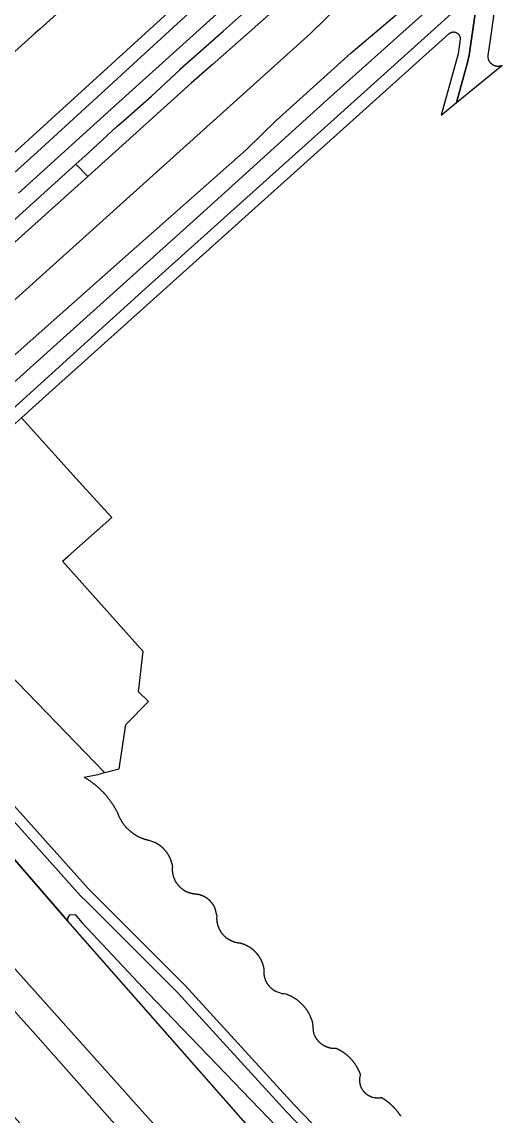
# Model space of a CAD drawing. Header units: metres. Extents: x -127 to 442, y -186 to 462.
# Drawn here: x 274.5 to 343.6, y 121.6 to 278.1 of the extents above; entities that cross this region are included whole.
import ezdxf

# ---------------------------------------------------------------- set-up
doc = ezdxf.new("R2010")
doc.units = ezdxf.units.M

msp = doc.modelspace()

# ---------------------------------------------------------------- linework, layer by layer
at = {"layer": 'road_0', "color": 8}
for points in [[(335.85, 282.78), (318.3, 267.03), (299.56, 250.07), (273.35, 226.52)], [(339.43, 279.35), (338.57, 273.39), (338.36, 272.32), (336.76, 266.6), (336.76, 266.6), (343.27, 271.88), (343.27, 271.88), (343.24, 271.87), (343.21, 271.86), (343.19, 271.85), (343.16, 271.84), (343.13, 271.83), (343.1, 271.82), (343.07, 271.81), (343.04, 271.81), (343.02, 271.8), (342.99, 271.79), (342.96, 271.79), (342.93, 271.78), (342.9, 271.78), (342.87, 271.77), (342.84, 271.77), (342.81, 271.77), (342.78, 271.77), (342.75, 271.77), (342.72, 271.77), (342.69, 271.77), (342.66, 271.77), (342.63, 271.77), (342.6, 271.77), (342.57, 271.77), (342.54, 271.77), (342.51, 271.78), (342.48, 271.78), (342.45, 271.79), (342.42, 271.79), (342.4, 271.8), (342.37, 271.81), (342.34, 271.81), (342.31, 271.82), (342.28, 271.83), (342.25, 271.84), (342.22, 271.85), (342.2, 271.86), (342.17, 271.87), (342.14, 271.88), (342.11, 271.9), (342.09, 271.91), (342.06, 271.92), (342.03, 271.94), (342.01, 271.95), (341.98, 271.97), (341.96, 271.98), (341.93, 272), (341.91, 272.02), (341.88, 272.03), (341.86, 272.05), (341.84, 272.07), (341.81, 272.09), (341.79, 272.11), (341.77, 272.13), (341.75, 272.15), (341.72, 272.17), (341.7, 272.19), (341.68, 272.21), (341.66, 272.23), (341.64, 272.25), (341.62, 272.28), (341.61, 272.3), (341.59, 272.32), (341.57, 272.35), (341.55, 272.37), (341.54, 272.4), (341.52, 272.42), (341.5, 272.45), (341.49, 272.47), (341.47, 272.5), (341.46, 272.52), (341.45, 272.55), (341.43, 272.58), (341.42, 272.61), (341.41, 272.63), (341.4, 272.66), (341.39, 272.69), (341.38, 272.72), (341.37, 272.74), (341.36, 272.77), (341.35, 272.8), (341.35, 272.83), (341.34, 272.86), (341.33, 272.89), (341.33, 272.92), (341.32, 272.95), (341.32, 272.98), (341.31, 273.01), (341.31, 273.04), (341.31, 273.07), (341.31, 273.1), (341.3, 273.12), (341.3, 273.15), (341.3, 273.18), (341.3, 273.21), (341.31, 273.24), (341.31, 273.27), (341.31, 273.3), (341.31, 273.33), (341.31, 273.33), (341.64, 275.59), (342.4, 281.02)], [(336.48, 279.72), (319.25, 264.24), (308.14, 254.24), (292.26, 239.98), (281.43, 230.18), (271.04, 220.84)], [(271.04, 220.84), (281.43, 230.18), (292.26, 239.98), (308.14, 254.24), (319.25, 264.24), (336.48, 279.72)], [(274.51, 221.51), (276.52, 223.34), (320.55, 262.82), (320.55, 262.82), (335.68, 276.41), (335.68, 276.41), (335.69, 276.43), (335.71, 276.45), (335.73, 276.46), (335.75, 276.48), (335.76, 276.49), (335.78, 276.5), (335.8, 276.52), (335.82, 276.53), (335.84, 276.54), (335.86, 276.56), (335.88, 276.57), (335.9, 276.58), (335.92, 276.59), (335.94, 276.6), (335.96, 276.61), (335.98, 276.62), (336.01, 276.63), (336.03, 276.63), (336.05, 276.64), (336.07, 276.65), (336.09, 276.66), (336.12, 276.66), (336.14, 276.67), (336.16, 276.67), (336.19, 276.68), (336.21, 276.68), (336.23, 276.68), (336.25, 276.68), (336.28, 276.69), (336.3, 276.69), (336.32, 276.69), (336.35, 276.69), (336.37, 276.69), (336.39, 276.69), (336.42, 276.69), (336.44, 276.68), (336.46, 276.68), (336.49, 276.68), (336.51, 276.67), (336.53, 276.67), (336.56, 276.67), (336.58, 276.66), (336.6, 276.65), (336.62, 276.65), (336.64, 276.64), (336.67, 276.63), (336.69, 276.62), (336.71, 276.62), (336.73, 276.61), (336.75, 276.6), (336.77, 276.59), (336.79, 276.58), (336.81, 276.56), (336.83, 276.55), (336.85, 276.54), (336.87, 276.53), (336.89, 276.51), (336.91, 276.5), (336.93, 276.49), (336.95, 276.47), (336.97, 276.46), (336.98, 276.44), (337, 276.43), (337.02, 276.41), (337.03, 276.39), (337.05, 276.37), (337.06, 276.36), (337.08, 276.34), (337.09, 276.32), (337.11, 276.3), (337.12, 276.28), (337.13, 276.26), (337.15, 276.24), (337.16, 276.23), (337.17, 276.2), (337.18, 276.18), (337.19, 276.16), (337.2, 276.14), (337.21, 276.12), (337.22, 276.1), (337.23, 276.08), (337.24, 276.06), (337.25, 276.03), (337.25, 276.01), (337.26, 275.99), (337.26, 275.97), (337.27, 275.94), (337.27, 275.92), (337.28, 275.9), (337.28, 275.88), (337.29, 275.85), (337.29, 275.83), (337.29, 275.81), (337.29, 275.78), (337.29, 275.76), (337.29, 275.74), (337.29, 275.71), (337.29, 275.69), (337.29, 275.67), (337.29, 275.67), (336.99, 273.57), (334.55, 264.81), (336.76, 266.6), (338.36, 272.32), (338.57, 273.39), (339.43, 279.35)]]:
    msp.add_lwpolyline(points, dxfattribs=at)
at = {"layer": 'road_1', "color": 7}
for points in [[(270.76, 235.96), (315.88, 276.49), (328.69, 289.07)], [(328.69, 289.07), (315.88, 276.49), (270.76, 235.96)], [(271.43, 228.65), (288.93, 244.19), (306.63, 259.83), (310.88, 264), (321.69, 273.7), (334.35, 284.44)], [(313.61, 282.5), (301.8, 271.98), (298.82, 269.4), (283.97, 256), (268.27, 241.93)]]:
    msp.add_lwpolyline(points, dxfattribs=at)
for points in [[(283.87, 152.19), (282.93, 153.13), (252.6, 187), (252.81, 187.19), (250.82, 189.43), (247.76, 186.72), (251.97, 182.01), (254.97, 178.62), (260.44, 172.72), (271.33, 160.76), (281.12, 149.5), (281.14, 149.94), (281.42, 150.42), (282.16, 150.47), (283.18, 149.27), (292.61, 139.21), (310.98, 120.11), (330.36, 99.58), (332.46, 101.45), (312.42, 122.21), (296.85, 139.24), (283.87, 152.19)], [(281.12, 149.5), (271.33, 160.76), (260.44, 172.72), (254.97, 178.62), (251.97, 182.01), (247.76, 186.72), (240.39, 180.16), (242.31, 178.02), (247.77, 171.8), (257.09, 161.1), (273.16, 143.09), (290.13, 124.11), (304.68, 107.91), (320.11, 90.47), (327.38, 96.93), (325.4, 99.17), (281.12, 149.5)], [(244.32, 168.96), (236.92, 177.08), (229.69, 170.66), (236.96, 162.5), (249.1, 149.03), (259.51, 137.12), (279.68, 114.51), (298.62, 93.57), (309.46, 81.01), (317.01, 87.72), (300.32, 106.4), (276.5, 133.29), (254.89, 157.25), (248.87, 163.76), (244.32, 168.96)]]:
    msp.add_lwpolyline(points, close=True, dxfattribs=at)
at = {"layer": 'road_5', "color": 3}
for points in [[(306.29, 282.78), (288.88, 267.07), (274.06, 253.65)], [(267.43, 244.38), (278.28, 254.15), (282.29, 257.8), (284.06, 259.42), (288.15, 263.15), (289.08, 263.99), (293.12, 267.5), (297.15, 271.29), (297.32, 271.46), (303.37, 276.79), (307.65, 280.6)]]:
    msp.add_lwpolyline(points, dxfattribs=at)
for points in [[(268.27, 241.93), (283.97, 256), (282.29, 257.8), (278.28, 254.15), (267.43, 244.38), (257.66, 235.64), (251.29, 229.98), (245.68, 225.21), (230.56, 213.02), (233.16, 210.19), (247.46, 223.23), (268.27, 241.93)], [(247.77, 171.8), (244.32, 168.96), (248.87, 163.76), (254.89, 157.25), (276.5, 133.29), (300.32, 106.4), (317.01, 87.72), (320.11, 90.47), (304.68, 107.91), (290.13, 124.11), (273.16, 143.09), (257.09, 161.1), (247.77, 171.8)]]:
    msp.add_lwpolyline(points, close=True, dxfattribs=at)
at = {"layer": 'terrain_5', "color": 3}
for points in [[(311.38, 307.92), (277.1, 277.07), (276.47, 276.5), (259.73, 261.49), (251.52, 254.12), (248.44, 251.36), (219.34, 224.8), (225.32, 218.08), (233.76, 224.46), (256.14, 243.67), (305.72, 288.81)], [(305.72, 288.81), (256.14, 243.67), (233.76, 224.46), (225.32, 218.08), (226.65, 216.59), (234.8, 223.04), (257.46, 242.17), (276.79, 259.56), (307.05, 287.32)], [(307.05, 287.32), (276.79, 259.56), (257.46, 242.17)], [(274.06, 253.65), (288.88, 267.07), (306.29, 282.78)], [(343.58, 92.09), (313.51, 123.24), (297.93, 140.28), (284.02, 154.16), (264.91, 175.5), (254.73, 186.88), (254.93, 187.06), (252.81, 189.45), (248.05, 194.8), (248.05, 194.8), (247.52, 194.36), (246.9, 193.84), (248.73, 191.78), (250.82, 189.43), (252.81, 187.19), (252.6, 187), (282.93, 153.13), (283.87, 152.19), (296.85, 139.24), (312.42, 122.21), (332.46, 101.45)], [(328.81, 121.58), (328.78, 121.63), (328.75, 121.67), (328.72, 121.72), (328.69, 121.76), (328.66, 121.81), (328.63, 121.85), (328.6, 121.9), (328.56, 121.94), (328.53, 121.99), (328.5, 122.03), (328.47, 122.07), (328.43, 122.12), (328.4, 122.16), (328.37, 122.2), (328.33, 122.25), (328.3, 122.29), (328.26, 122.33), (328.23, 122.37), (328.19, 122.42), (328.16, 122.46), (328.12, 122.5), (328.09, 122.54), (328.05, 122.58), (328.01, 122.62), (327.98, 122.66), (327.94, 122.7), (327.9, 122.74), (327.87, 122.78), (327.83, 122.82), (327.79, 122.86), (327.75, 122.9), (327.71, 122.94), (327.68, 122.98), (327.64, 123.02), (327.6, 123.05), (327.56, 123.09), (327.52, 123.13), (327.48, 123.17), (327.44, 123.2), (327.4, 123.24), (327.36, 123.28), (327.32, 123.31), (327.28, 123.35), (327.23, 123.38), (327.19, 123.42), (327.15, 123.46), (327.11, 123.49), (327.07, 123.52), (327.02, 123.56), (326.98, 123.59), (326.94, 123.63), (326.89, 123.66), (326.85, 123.69), (326.81, 123.73), (326.76, 123.76), (326.72, 123.79), (326.68, 123.82), (326.63, 123.85), (326.59, 123.89), (326.54, 123.92), (326.5, 123.95), (326.45, 123.98), (326.41, 124.01), (326.36, 124.04), (326.31, 124.07), (326.27, 124.1), (326.22, 124.13), (326.18, 124.16), (326.13, 124.18), (326.08, 124.21), (326.04, 124.24), (326.04, 124.24), (326.03, 124.24), (326.02, 124.24), (326.01, 124.23), (326, 124.23), (325.99, 124.23), (325.98, 124.23), (325.97, 124.23), (325.97, 124.23), (325.96, 124.22), (325.95, 124.22), (325.94, 124.22), (325.93, 124.22), (325.92, 124.22), (325.91, 124.22), (325.91, 124.21), (325.9, 124.21), (325.89, 124.21), (325.88, 124.21), (325.87, 124.21), (325.86, 124.21), (325.85, 124.21), (325.84, 124.21), (325.84, 124.2), (325.83, 124.2), (325.82, 124.2), (325.81, 124.2), (325.8, 124.2), (325.79, 124.2), (325.78, 124.2), (325.77, 124.2), (325.77, 124.2), (325.76, 124.19), (325.75, 124.19), (325.74, 124.19), (325.73, 124.19), (325.72, 124.19), (325.71, 124.19), (325.7, 124.19), (325.7, 124.19), (325.69, 124.19), (325.68, 124.19), (325.67, 124.19), (325.66, 124.19), (325.65, 124.18), (325.64, 124.18), (325.63, 124.18), (325.63, 124.18), (325.62, 124.18), (325.61, 124.18), (325.6, 124.18), (325.59, 124.18), (325.58, 124.18), (325.57, 124.18), (325.56, 124.18), (325.55, 124.18), (325.55, 124.18), (325.54, 124.18), (325.53, 124.18), (325.52, 124.18), (325.51, 124.18), (325.5, 124.18), (325.49, 124.18), (325.48, 124.18), (325.48, 124.18), (325.47, 124.18), (325.46, 124.18), (325.45, 124.18), (325.44, 124.18), (325.43, 124.18), (325.42, 124.18), (325.41, 124.18), (325.41, 124.18), (325.4, 124.18), (325.39, 124.18), (325.38, 124.18), (325.37, 124.18), (325.36, 124.18), (325.35, 124.18), (325.34, 124.18), (325.33, 124.18), (325.33, 124.18), (325.32, 124.18), (325.31, 124.18), (325.3, 124.19), (325.29, 124.19), (325.28, 124.19), (325.27, 124.19), (325.26, 124.19), (325.26, 124.19), (325.25, 124.19), (325.24, 124.19), (325.23, 124.19), (325.22, 124.19), (325.21, 124.19), (325.2, 124.19), (325.19, 124.19), (325.19, 124.2), (325.18, 124.2), (325.17, 124.2), (325.17, 124.2), (324.97, 124.23), (324.74, 124.29), (324.74, 124.29), (324.71, 124.3), (324.68, 124.31), (324.65, 124.32), (324.62, 124.33), (324.59, 124.34), (324.55, 124.35), (324.52, 124.36), (324.49, 124.38), (324.46, 124.39), (324.43, 124.4), (324.4, 124.42), (324.37, 124.43), (324.34, 124.44), (324.31, 124.46), (324.28, 124.47), (324.26, 124.49), (324.23, 124.51), (324.2, 124.52), (324.17, 124.54), (324.14, 124.56), (324.11, 124.57), (324.09, 124.59), (324.06, 124.61), (324.03, 124.63), (324, 124.65), (323.98, 124.67), (323.95, 124.69), (323.92, 124.71), (323.9, 124.73), (323.87, 124.75), (323.85, 124.77), (323.82, 124.79), (323.8, 124.81), (323.77, 124.83), (323.75, 124.86), (323.72, 124.88), (323.7, 124.9), (323.67, 124.92), (323.65, 124.95), (323.63, 124.97), (323.61, 125), (323.58, 125.02), (323.56, 125.04), (323.54, 125.07), (323.52, 125.09), (323.5, 125.12), (323.48, 125.15), (323.46, 125.17), (323.44, 125.2), (323.42, 125.22), (323.4, 125.25), (323.38, 125.28), (323.36, 125.31), (323.34, 125.33), (323.32, 125.36), (323.31, 125.39), (323.29, 125.42), (323.27, 125.44), (323.26, 125.47), (323.24, 125.5), (323.22, 125.53), (323.21, 125.56), (323.19, 125.59), (323.18, 125.62), (323.16, 125.65), (323.15, 125.68), (323.14, 125.71), (323.12, 125.74), (323.11, 125.77), (323.1, 125.8), (323.09, 125.83), (323.08, 125.86), (323.06, 125.89), (323.05, 125.93), (323.04, 125.96), (323.03, 125.99), (323.02, 126.02), (323.01, 126.05), (323.01, 126.08), (323, 126.12), (322.99, 126.15), (322.98, 126.18), (322.98, 126.21), (322.97, 126.24), (322.96, 126.28), (322.96, 126.31), (322.95, 126.34), (322.95, 126.37), (322.94, 126.41), (322.94, 126.44), (322.93, 126.47), (322.93, 126.51), (322.93, 126.54), (322.93, 126.57), (322.92, 126.6), (322.92, 126.64), (322.92, 126.67), (322.92, 126.7), (322.92, 126.74), (322.92, 126.74), (322.93, 126.99), (322.97, 127.25), (323.04, 127.5), (323.04, 127.5), (323.02, 127.55), (323, 127.6), (322.98, 127.65), (322.96, 127.7), (322.95, 127.75), (322.93, 127.8), (322.91, 127.85), (322.89, 127.9), (322.86, 127.94), (322.84, 127.99), (322.82, 128.04), (322.8, 128.09), (322.78, 128.14), (322.75, 128.19), (322.73, 128.23), (322.71, 128.28), (322.68, 128.33), (322.66, 128.38), (322.63, 128.42), (322.61, 128.47), (322.58, 128.52), (322.56, 128.56), (322.53, 128.61), (322.5, 128.65), (322.48, 128.7), (322.45, 128.74), (322.42, 128.79), (322.39, 128.83), (322.37, 128.88), (322.34, 128.92), (322.31, 128.97), (322.28, 129.01), (322.25, 129.06), (322.22, 129.1), (322.19, 129.14), (322.16, 129.19), (322.12, 129.23), (322.09, 129.27), (322.06, 129.31), (322.03, 129.36), (321.99, 129.4), (321.96, 129.44), (321.93, 129.48), (321.89, 129.52), (321.86, 129.56), (321.83, 129.6), (321.79, 129.64), (321.76, 129.68), (321.72, 129.72), (321.68, 129.76), (321.65, 129.8), (321.61, 129.84), (321.57, 129.88), (321.54, 129.91), (321.5, 129.95), (321.46, 129.99), (321.42, 130.03), (321.39, 130.06), (321.35, 130.1), (321.31, 130.13), (321.27, 130.17), (321.23, 130.21), (321.19, 130.24), (321.15, 130.28), (321.11, 130.31), (321.07, 130.34), (321.03, 130.38), (320.99, 130.41), (320.95, 130.44), (320.9, 130.48), (320.86, 130.51), (320.82, 130.54), (320.78, 130.57), (320.73, 130.6), (320.69, 130.64), (320.65, 130.67), (320.6, 130.7), (320.56, 130.73), (320.52, 130.76), (320.47, 130.78), (320.43, 130.81), (320.38, 130.84), (320.34, 130.87), (320.29, 130.9), (320.25, 130.92), (320.2, 130.95), (320.15, 130.98), (320.11, 131), (320.06, 131.03), (320.02, 131.06), (319.97, 131.08), (319.92, 131.11), (319.87, 131.13), (319.83, 131.15), (319.78, 131.18), (319.73, 131.2), (319.68, 131.22), (319.64, 131.25), (319.59, 131.27), (319.59, 131.27), (319.55, 131.26), (319.51, 131.26), (319.47, 131.26), (319.43, 131.26), (319.39, 131.26), (319.35, 131.26), (319.32, 131.26), (319.28, 131.26), (319.24, 131.26), (319.2, 131.26), (319.16, 131.27), (319.12, 131.27), (319.08, 131.27), (319.05, 131.28), (319.01, 131.28), (318.97, 131.28), (318.93, 131.29), (318.89, 131.29), (318.85, 131.3), (318.82, 131.31), (318.78, 131.31), (318.74, 131.32), (318.7, 131.33), (318.66, 131.34), (318.63, 131.35), (318.59, 131.36), (318.55, 131.37), (318.51, 131.38), (318.48, 131.39), (318.44, 131.4), (318.4, 131.41), (318.37, 131.42), (318.33, 131.43), (318.29, 131.45), (318.26, 131.46), (318.22, 131.47), (318.18, 131.49), (318.15, 131.5), (318.11, 131.52), (318.08, 131.53), (318.04, 131.55), (318.01, 131.57), (317.97, 131.58), (317.94, 131.6), (317.9, 131.62), (317.87, 131.64), (317.83, 131.65), (317.8, 131.67), (317.77, 131.69), (317.73, 131.71), (317.7, 131.73), (317.67, 131.75), (317.64, 131.77), (317.6, 131.79), (317.57, 131.82), (317.54, 131.84), (317.51, 131.86), (317.48, 131.88), (317.45, 131.91), (317.41, 131.93), (317.38, 131.95), (317.35, 131.98), (317.32, 132), (317.3, 132.03), (317.27, 132.05), (317.24, 132.08), (317.21, 132.11), (317.18, 132.13), (317.15, 132.16), (317.12, 132.19), (317.1, 132.21), (317.07, 132.24), (317.04, 132.27), (317.02, 132.3), (316.99, 132.33), (316.97, 132.36), (316.94, 132.39), (316.92, 132.42), (316.89, 132.45), (316.87, 132.48), (316.84, 132.51), (316.82, 132.54), (316.8, 132.57), (316.78, 132.6), (316.75, 132.63), (316.73, 132.66), (316.71, 132.7), (316.69, 132.73), (316.67, 132.76), (316.65, 132.8), (316.63, 132.83), (316.61, 132.86), (316.59, 132.9), (316.57, 132.93), (316.55, 132.96), (316.54, 133), (316.52, 133.03), (316.5, 133.07), (316.49, 133.1), (316.49, 133.1), (316.36, 133.4), (316.22, 134.84), (316.22, 134.84), (316.21, 134.9), (316.19, 134.95), (316.17, 135.01), (316.16, 135.07), (316.14, 135.13), (316.12, 135.18), (316.1, 135.24), (316.08, 135.3), (316.06, 135.36), (316.04, 135.41), (316.02, 135.47), (316, 135.52), (315.98, 135.58), (315.96, 135.64), (315.93, 135.69), (315.91, 135.75), (315.88, 135.8), (315.86, 135.86), (315.83, 135.91), (315.81, 135.97), (315.78, 136.02), (315.76, 136.07), (315.73, 136.13), (315.7, 136.18), (315.67, 136.23), (315.64, 136.29), (315.61, 136.34), (315.58, 136.39), (315.55, 136.44), (315.52, 136.49), (315.49, 136.55), (315.46, 136.6), (315.42, 136.65), (315.39, 136.7), (315.36, 136.75), (315.32, 136.8), (315.29, 136.85), (315.25, 136.89), (315.22, 136.94), (315.18, 136.99), (315.15, 137.04), (315.11, 137.09), (315.07, 137.13), (315.03, 137.18), (315, 137.23), (314.96, 137.27), (314.92, 137.32), (314.88, 137.36), (314.84, 137.41), (314.8, 137.45), (314.76, 137.5), (314.72, 137.54), (314.67, 137.58), (314.63, 137.63), (314.59, 137.67), (314.55, 137.71), (314.5, 137.75), (314.46, 137.79), (314.41, 137.83), (314.37, 137.87), (314.32, 137.91), (314.28, 137.95), (314.23, 137.99), (314.19, 138.03), (314.14, 138.07), (314.09, 138.11), (314.04, 138.14), (314, 138.18), (313.95, 138.22), (313.9, 138.25), (313.85, 138.29), (313.8, 138.32), (313.75, 138.35), (313.7, 138.39), (313.65, 138.42), (313.6, 138.45), (313.55, 138.49), (313.5, 138.52), (313.45, 138.55), (313.4, 138.58), (313.35, 138.61), (313.29, 138.64), (313.24, 138.67), (313.19, 138.7), (313.13, 138.73), (313.08, 138.75), (313.03, 138.78), (312.97, 138.81), (312.92, 138.83), (312.86, 138.86), (312.81, 138.88), (312.75, 138.91), (312.7, 138.93), (312.64, 138.95), (312.59, 138.98), (312.53, 139), (312.48, 139.02), (312.42, 139.04), (312.36, 139.06), (312.36, 139.06), (312.09, 139.08), (311.82, 139.12), (311.55, 139.18), (311.26, 139.3), (311.03, 139.37), (311.03, 139.37), (311, 139.39), (310.97, 139.4), (310.93, 139.42), (310.9, 139.43), (310.87, 139.45), (310.84, 139.47), (310.81, 139.49), (310.78, 139.51), (310.75, 139.52), (310.71, 139.54), (310.68, 139.56), (310.65, 139.58), (310.62, 139.6), (310.59, 139.62), (310.56, 139.64), (310.53, 139.66), (310.51, 139.69), (310.48, 139.71), (310.45, 139.73), (310.42, 139.75), (310.39, 139.77), (310.36, 139.8), (310.34, 139.82), (310.31, 139.84), (310.28, 139.87), (310.25, 139.89), (310.23, 139.92), (310.2, 139.94), (310.18, 139.97), (310.15, 139.99), (310.12, 140.02), (310.1, 140.04), (310.07, 140.07), (310.05, 140.1), (310.03, 140.12), (310, 140.15), (309.98, 140.18), (309.95, 140.21), (309.93, 140.23), (309.91, 140.26), (309.89, 140.29), (309.86, 140.32), (309.84, 140.35), (309.82, 140.38), (309.8, 140.41), (309.78, 140.44), (309.76, 140.47), (309.74, 140.5), (309.72, 140.53), (309.7, 140.56), (309.68, 140.59), (309.66, 140.62), (309.64, 140.65), (309.63, 140.68), (309.61, 140.71), (309.59, 140.74), (309.57, 140.78), (309.56, 140.81), (309.54, 140.84), (309.53, 140.87), (309.51, 140.91), (309.5, 140.94), (309.48, 140.97), (309.47, 141.01), (309.45, 141.04), (309.44, 141.07), (309.43, 141.11), (309.41, 141.14), (309.4, 141.17), (309.39, 141.21), (309.38, 141.24), (309.37, 141.28), (309.36, 141.31), (309.35, 141.35), (309.34, 141.38), (309.33, 141.42), (309.32, 141.45), (309.31, 141.49), (309.3, 141.52), (309.29, 141.56), (309.28, 141.59), (309.28, 141.63), (309.27, 141.66), (309.26, 141.7), (309.26, 141.73), (309.25, 141.77), (309.25, 141.81), (309.24, 141.84), (309.24, 141.88), (309.23, 141.91), (309.23, 141.95), (309.23, 141.99), (309.23, 142.02), (309.22, 142.06), (309.22, 142.09), (309.22, 142.13), (309.22, 142.17), (309.22, 142.2), (309.22, 142.24), (309.22, 142.24), (309.24, 142.57), (309.24, 142.57), (309.23, 142.63), (309.22, 142.68), (309.21, 142.73), (309.2, 142.79), (309.19, 142.84), (309.17, 142.89), (309.16, 142.95), (309.15, 143), (309.14, 143.05), (309.12, 143.11), (309.11, 143.16), (309.09, 143.21), (309.07, 143.26), (309.06, 143.32), (309.04, 143.37), (309.02, 143.42), (309, 143.47), (308.98, 143.52), (308.96, 143.57), (308.94, 143.62), (308.92, 143.67), (308.9, 143.72), (308.88, 143.77), (308.86, 143.82), (308.83, 143.87), (308.81, 143.92), (308.78, 143.97), (308.76, 144.02), (308.73, 144.07), (308.71, 144.12), (308.68, 144.16), (308.65, 144.21), (308.62, 144.26), (308.59, 144.31), (308.57, 144.35), (308.54, 144.4), (308.51, 144.44), (308.47, 144.49), (308.44, 144.53), (308.41, 144.58), (308.38, 144.62), (308.35, 144.67), (308.31, 144.71), (308.28, 144.75), (308.24, 144.79), (308.21, 144.84), (308.17, 144.88), (308.14, 144.92), (308.1, 144.96), (308.06, 145), (308.03, 145.04), (307.99, 145.08), (307.95, 145.12), (307.91, 145.16), (307.87, 145.2), (307.83, 145.23), (307.79, 145.27), (307.75, 145.31), (307.71, 145.34), (307.67, 145.38), (307.63, 145.41), (307.58, 145.45), (307.54, 145.48), (307.5, 145.52), (307.46, 145.55), (307.41, 145.58), (307.37, 145.61), (307.32, 145.65), (307.28, 145.68), (307.23, 145.71), (307.19, 145.74), (307.14, 145.77), (307.09, 145.8), (307.05, 145.82), (307, 145.85), (306.95, 145.88), (306.9, 145.91), (306.86, 145.93), (306.81, 145.96), (306.76, 145.98), (306.71, 146.01), (306.66, 146.03), (306.61, 146.05), (306.56, 146.08), (306.51, 146.1), (306.46, 146.12), (306.41, 146.14), (306.36, 146.16), (306.31, 146.18), (306.26, 146.2), (306.2, 146.22), (306.15, 146.23), (306.1, 146.25), (306.05, 146.27), (306, 146.28), (305.94, 146.3), (305.89, 146.31), (305.84, 146.33), (305.79, 146.34), (305.79, 146.34), (305.73, 146.34), (305.68, 146.35), (305.62, 146.36), (305.57, 146.36), (305.52, 146.37), (305.46, 146.38), (305.41, 146.39), (305.36, 146.4), (305.3, 146.41), (305.25, 146.42), (305.2, 146.43), (305.15, 146.44), (305.09, 146.46), (305.04, 146.47), (304.99, 146.49), (304.94, 146.5), (304.89, 146.52), (304.84, 146.54), (304.79, 146.56), (304.74, 146.58), (304.69, 146.6), (304.64, 146.62), (304.59, 146.64), (304.54, 146.66), (304.49, 146.68), (304.44, 146.71), (304.39, 146.73), (304.34, 146.76), (304.3, 146.78), (304.25, 146.81), (304.2, 146.84), (304.16, 146.87), (304.11, 146.9), (304.07, 146.93), (304.02, 146.96), (303.98, 146.99), (303.93, 147.02), (303.89, 147.05), (303.85, 147.08), (303.8, 147.12), (303.76, 147.15), (303.72, 147.19), (303.68, 147.22), (303.64, 147.26), (303.6, 147.29), (303.56, 147.33), (303.52, 147.37), (303.48, 147.41), (303.45, 147.45), (303.41, 147.49), (303.37, 147.53), (303.34, 147.57), (303.3, 147.61), (303.27, 147.65), (303.24, 147.69), (303.2, 147.73), (303.17, 147.78), (303.14, 147.82), (303.11, 147.86), (303.08, 147.91), (303.05, 147.95), (303.02, 148), (302.99, 148.05), (302.96, 148.09), (302.94, 148.14), (302.91, 148.19), (302.88, 148.23), (302.86, 148.28), (302.83, 148.33), (302.81, 148.38), (302.79, 148.43), (302.77, 148.48), (302.75, 148.53), (302.73, 148.58), (302.71, 148.63), (302.69, 148.68), (302.67, 148.73), (302.65, 148.78), (302.64, 148.83), (302.62, 148.88), (302.6, 148.93), (302.59, 148.99), (302.58, 149.04), (302.56, 149.09), (302.55, 149.14), (302.54, 149.2), (302.53, 149.25), (302.52, 149.3), (302.51, 149.36), (302.51, 149.41), (302.5, 149.46), (302.49, 149.52), (302.49, 149.57), (302.48, 149.63), (302.48, 149.68), (302.48, 149.73), (302.47, 149.79), (302.47, 149.84), (302.47, 149.9), (302.47, 149.9), (302.47, 149.98), (302.48, 150.06), (302.48, 150.15), (302.23, 151.27), (302.23, 151.27), (302.22, 151.3), (302.2, 151.34), (302.19, 151.37), (302.17, 151.41), (302.16, 151.44), (302.14, 151.48), (302.12, 151.51), (302.11, 151.55), (302.09, 151.58), (302.07, 151.61), (302.05, 151.65), (302.03, 151.68), (302.01, 151.71), (302, 151.74), (301.98, 151.78), (301.96, 151.81), (301.93, 151.84), (301.91, 151.87), (301.89, 151.9), (301.87, 151.94), (301.85, 151.97), (301.83, 152), (301.8, 152.03), (301.78, 152.06), (301.76, 152.09), (301.73, 152.12), (301.71, 152.15), (301.68, 152.18), (301.66, 152.21), (301.64, 152.23), (301.61, 152.26), (301.58, 152.29), (301.56, 152.32), (301.53, 152.35), (301.51, 152.37), (301.48, 152.4), (301.45, 152.43), (301.42, 152.45), (301.4, 152.48), (301.37, 152.51), (301.34, 152.53), (301.31, 152.56), (301.28, 152.58), (301.25, 152.6), (301.22, 152.63), (301.19, 152.65), (301.16, 152.68), (301.13, 152.7), (301.1, 152.72), (301.07, 152.74), (301.04, 152.77), (301.01, 152.79), (300.98, 152.81), (300.95, 152.83), (300.91, 152.85), (300.88, 152.87), (300.85, 152.89), (300.82, 152.91), (300.78, 152.93), (300.75, 152.95), (300.72, 152.97), (300.68, 152.98), (300.65, 153), (300.62, 153.02), (300.58, 153.04), (300.55, 153.05), (300.51, 153.07), (300.48, 153.08), (300.44, 153.1), (300.41, 153.11), (300.37, 153.13), (300.34, 153.14), (300.3, 153.16), (300.27, 153.17), (300.23, 153.18), (300.19, 153.19), (300.16, 153.21), (300.12, 153.22), (300.09, 153.23), (300.05, 153.24), (300.01, 153.25), (299.98, 153.26), (299.94, 153.27), (299.9, 153.28), (299.86, 153.29), (299.83, 153.3), (299.79, 153.3), (299.75, 153.31), (299.72, 153.32), (299.68, 153.33), (299.64, 153.33), (299.6, 153.34), (299.57, 153.34), (299.53, 153.35), (299.49, 153.35), (299.45, 153.36), (299.41, 153.36), (299.38, 153.36), (299.34, 153.37), (299.34, 153.37), (299.29, 153.37), (299.23, 153.38), (299.18, 153.39), (299.13, 153.39), (299.08, 153.4), (299.02, 153.41), (298.97, 153.42), (298.92, 153.43), (298.87, 153.44), (298.82, 153.46), (298.76, 153.47), (298.71, 153.48), (298.66, 153.5), (298.61, 153.51), (298.56, 153.53), (298.51, 153.55), (298.46, 153.56), (298.41, 153.58), (298.36, 153.6), (298.31, 153.62), (298.26, 153.64), (298.22, 153.66), (298.17, 153.68), (298.12, 153.71), (298.07, 153.73), (298.02, 153.75), (297.98, 153.78), (297.93, 153.8), (297.89, 153.83), (297.84, 153.86), (297.79, 153.89), (297.75, 153.91), (297.71, 153.94), (297.66, 153.97), (297.62, 154), (297.57, 154.03), (297.53, 154.06), (297.49, 154.1), (297.45, 154.13), (297.41, 154.16), (297.37, 154.2), (297.33, 154.23), (297.29, 154.27), (297.25, 154.3), (297.21, 154.34), (297.17, 154.38), (297.13, 154.41), (297.1, 154.45), (297.06, 154.49), (297.03, 154.53), (296.99, 154.57), (296.96, 154.61), (296.92, 154.65), (296.89, 154.69), (296.86, 154.73), (296.82, 154.78), (296.79, 154.82), (296.76, 154.86), (296.73, 154.91), (296.7, 154.95), (296.67, 154.99), (296.64, 155.04), (296.62, 155.08), (296.59, 155.13), (296.56, 155.18), (296.54, 155.22), (296.51, 155.27), (296.49, 155.32), (296.47, 155.36), (296.44, 155.41), (296.42, 155.46), (296.4, 155.51), (296.38, 155.56), (296.36, 155.61), (296.34, 155.66), (296.32, 155.71), (296.31, 155.76), (296.29, 155.81), (296.27, 155.86), (296.26, 155.91), (296.24, 155.96), (296.23, 156.01), (296.22, 156.06), (296.21, 156.11), (296.19, 156.16), (296.18, 156.22), (296.17, 156.27), (296.16, 156.32), (296.16, 156.37), (296.15, 156.43), (296.14, 156.48), (296.14, 156.53), (296.13, 156.58), (296.13, 156.64), (296.12, 156.69), (296.12, 156.74), (296.12, 156.8), (296.12, 156.85), (296.12, 156.9), (296.12, 156.9), (296.12, 157.02), (296.12, 157.14), (296.14, 157.27), (296.14, 157.27), (296.13, 157.31), (296.12, 157.36), (296.11, 157.4), (296.11, 157.45), (296.1, 157.49), (296.09, 157.54), (296.08, 157.58), (296.07, 157.63), (296.06, 157.67), (296.05, 157.72), (296.03, 157.76), (296.02, 157.8), (296.01, 157.85), (296, 157.89), (295.98, 157.94), (295.97, 157.98), (295.96, 158.02), (295.94, 158.07), (295.93, 158.11), (295.91, 158.15), (295.9, 158.2), (295.88, 158.24), (295.86, 158.28), (295.85, 158.32), (295.83, 158.37), (295.81, 158.41), (295.79, 158.45), (295.77, 158.49), (295.76, 158.53), (295.74, 158.58), (295.72, 158.62), (295.7, 158.66), (295.68, 158.7), (295.65, 158.74), (295.63, 158.78), (295.61, 158.82), (295.59, 158.86), (295.57, 158.9), (295.54, 158.94), (295.52, 158.98), (295.5, 159.02), (295.47, 159.06), (295.45, 159.1), (295.42, 159.14), (295.4, 159.17), (295.37, 159.21), (295.34, 159.25), (295.32, 159.29), (295.29, 159.32), (295.26, 159.36), (295.24, 159.4), (295.21, 159.43), (295.18, 159.47), (295.15, 159.51), (295.12, 159.54), (295.09, 159.58), (295.06, 159.61), (295.03, 159.65), (295, 159.68), (294.97, 159.71), (294.94, 159.75), (294.91, 159.78), (294.88, 159.81), (294.85, 159.85), (294.81, 159.88), (294.78, 159.91), (294.75, 159.94), (294.72, 159.97), (294.68, 160.01), (294.65, 160.04), (294.61, 160.07), (294.58, 160.1), (294.54, 160.13), (294.51, 160.16), (294.47, 160.19), (294.44, 160.21), (294.4, 160.24), (294.37, 160.27), (294.33, 160.3), (294.29, 160.33), (294.26, 160.35), (294.22, 160.38), (294.18, 160.41), (294.14, 160.43), (294.1, 160.46), (294.07, 160.48), (294.03, 160.51), (293.99, 160.53), (293.95, 160.56), (293.91, 160.58), (293.87, 160.6), (293.83, 160.63), (293.79, 160.65), (293.75, 160.67), (293.71, 160.69), (293.67, 160.71), (293.63, 160.73), (293.59, 160.75), (293.55, 160.77), (293.55, 160.77), (293.17, 160.91), (292.78, 161.03), (292.78, 161.03), (292.72, 161.04), (292.66, 161.05), (292.6, 161.07), (292.54, 161.08), (292.47, 161.1), (292.41, 161.11), (292.35, 161.13), (292.29, 161.15), (292.23, 161.17), (292.17, 161.19), (292.11, 161.2), (292.05, 161.22), (291.99, 161.25), (291.93, 161.27), (291.87, 161.29), (291.81, 161.31), (291.76, 161.33), (291.7, 161.36), (291.64, 161.38), (291.58, 161.41), (291.52, 161.43), (291.46, 161.46), (291.41, 161.48), (291.35, 161.51), (291.29, 161.54), (291.24, 161.57), (291.18, 161.6), (291.13, 161.63), (291.07, 161.66), (291.02, 161.69), (290.96, 161.72), (290.91, 161.75), (290.85, 161.78), (290.8, 161.82), (290.74, 161.85), (290.69, 161.88), (290.64, 161.92), (290.59, 161.95), (290.53, 161.99), (290.48, 162.02), (290.43, 162.06), (290.38, 162.1), (290.33, 162.14), (290.28, 162.18), (290.23, 162.21), (290.18, 162.25), (290.13, 162.29), (290.08, 162.33), (290.04, 162.38), (289.99, 162.42), (289.94, 162.46), (289.89, 162.5), (289.85, 162.54), (289.8, 162.59), (289.76, 162.63), (289.71, 162.68), (289.67, 162.72), (289.62, 162.77), (289.58, 162.81), (289.54, 162.86), (289.49, 162.9), (289.45, 162.95), (289.41, 163), (289.37, 163.05), (289.33, 163.1), (289.29, 163.14), (289.25, 163.19), (289.21, 163.24), (289.17, 163.29), (289.13, 163.34), (289.1, 163.39), (289.06, 163.45), (289.02, 163.5), (288.99, 163.55), (288.95, 163.6), (288.92, 163.65), (288.88, 163.71), (288.85, 163.76), (288.82, 163.81), (288.79, 163.87), (288.75, 163.92), (288.72, 163.98), (288.69, 164.03), (288.66, 164.09), (288.63, 164.14), (288.6, 164.2), (288.57, 164.26), (288.55, 164.31), (288.52, 164.37), (288.49, 164.43), (288.47, 164.48), (288.44, 164.54), (288.42, 164.6), (288.39, 164.66), (288.37, 164.72), (288.34, 164.78), (288.32, 164.83), (288.3, 164.89), (288.28, 164.95), (288.28, 164.95), (288.25, 165.02), (288.21, 165.08), (288.18, 165.15), (288.15, 165.21), (288.11, 165.27), (288.08, 165.34), (288.04, 165.4), (288.01, 165.46), (287.97, 165.53), (287.93, 165.59), (287.9, 165.65), (287.86, 165.71), (287.82, 165.77), (287.79, 165.84), (287.75, 165.9), (287.71, 165.96), (287.67, 166.02), (287.63, 166.08), (287.59, 166.14), (287.55, 166.2), (287.51, 166.26), (287.47, 166.32), (287.43, 166.38), (287.39, 166.44), (287.35, 166.5), (287.31, 166.56), (287.26, 166.62), (287.22, 166.68), (287.18, 166.73), (287.14, 166.79), (287.09, 166.85), (287.05, 166.91), (287.01, 166.96), (286.96, 167.02), (286.92, 167.08), (286.87, 167.13), (286.83, 167.19), (286.78, 167.25), (286.73, 167.3), (286.69, 167.36), (286.64, 167.41), (286.59, 167.47), (286.55, 167.52), (286.5, 167.58), (286.45, 167.63), (286.4, 167.68), (286.35, 167.74), (286.3, 167.79), (286.26, 167.84), (286.21, 167.9), (286.16, 167.95), (286.11, 168), (286.06, 168.05), (286, 168.1), (285.95, 168.16), (285.9, 168.21), (285.85, 168.26), (285.8, 168.31), (285.75, 168.36), (285.69, 168.41), (285.64, 168.46), (285.59, 168.51), (285.54, 168.55), (285.48, 168.6), (285.43, 168.65), (285.37, 168.7), (285.32, 168.75), (285.26, 168.79), (285.21, 168.84), (285.15, 168.89), (285.1, 168.93), (285.04, 168.98), (284.99, 169.02), (284.93, 169.07), (284.87, 169.11), (284.82, 169.16), (284.76, 169.2), (284.7, 169.25), (284.64, 169.29), (284.59, 169.33), (284.53, 169.38), (284.47, 169.42), (284.41, 169.46), (284.35, 169.5), (284.29, 169.55), (284.23, 169.59), (284.18, 169.63), (284.12, 169.67), (284.06, 169.71), (284, 169.75), (283.93, 169.79), (283.87, 169.83), (283.81, 169.87), (283.75, 169.9), (283.69, 169.94), (283.63, 169.98), (283.57, 170.02), (283.51, 170.06), (283.44, 170.09), (283.44, 170.09), (285.4, 170.49), (286.37, 170.76), (268.4, 189.29)], [(264.91, 175.5), (284.02, 154.16), (297.93, 140.28), (313.51, 123.24), (343.58, 92.09)]]:
    msp.add_lwpolyline(points, dxfattribs=at)
msp.add_lwpolyline([(287.42, 207.24), (282.74, 212.35), (274.51, 221.51), (260.81, 209.2), (247.08, 194.91), (247.52, 194.36), (248.05, 194.8), (248.15, 194.89), (248.95, 195.41), (258.78, 197.63), (261.85, 196.05), (268.4, 189.29), (286.37, 170.76), (288.47, 171.27), (289.45, 177.62), (292.68, 180.92), (291.26, 182.32), (291.91, 188.05), (280.38, 200.97), (281.13, 201.64), (287.42, 207.24)], close=True, dxfattribs=at)

doc.saveas('drawing.dxf')
